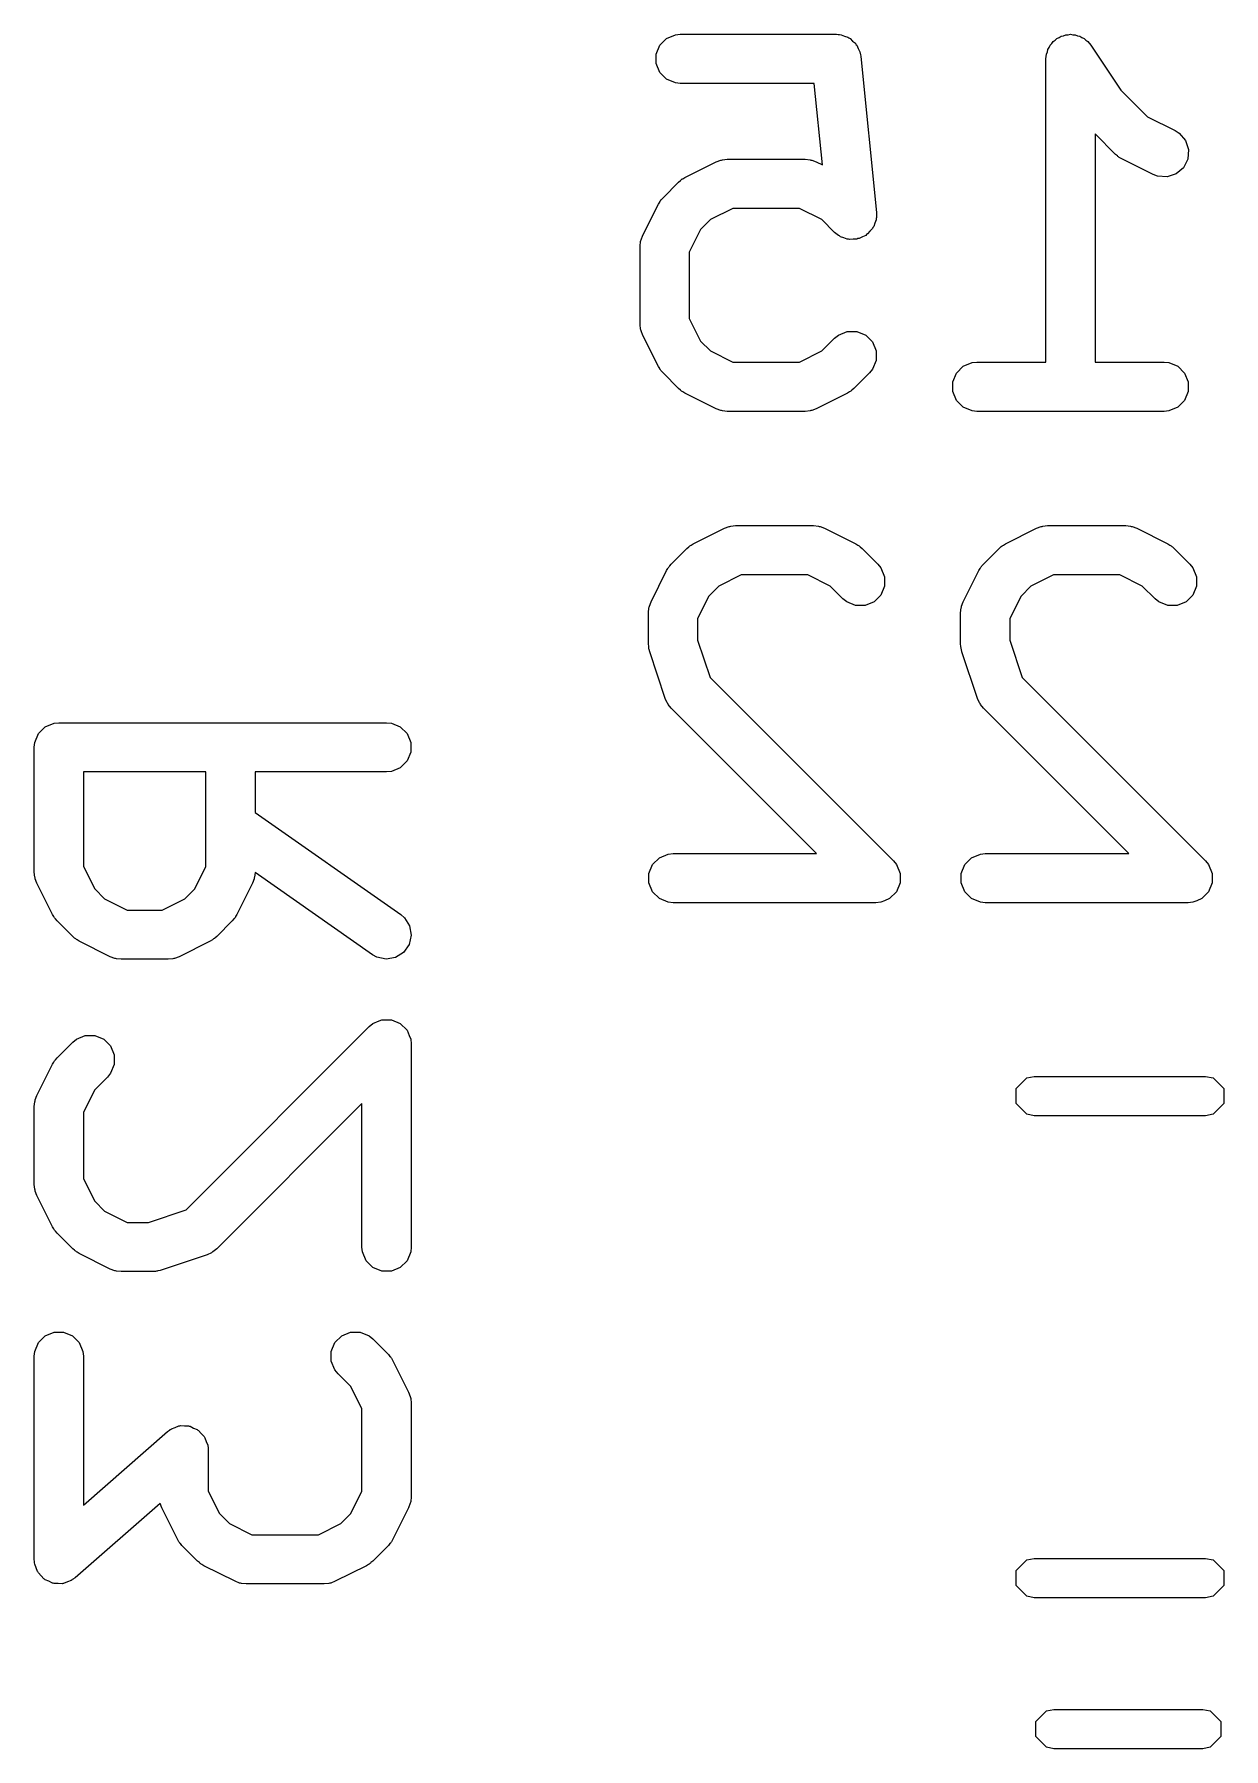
# Model space of a CAD drawing. Extents: x 0.28 to 2.83, y 0.23 to 2.12.
# Drawn here: x 2.4766 to 2.6195, y 1.4496 to 1.6554 of the extents above; entities that cross this region are included whole.
import ezdxf

# ---------------------------------------------------------------- set-up
doc = ezdxf.new("R2010")
doc.units = 0
doc.header["$MEASUREMENT"] = 0
doc.layers.add('BLACK', color=7, linetype='CONTINUOUS')

msp = doc.modelspace()

# ---------------------------------------------------------------- linework, layer by layer
at = {"layer": 'BLACK', "linetype": 'CONTINUOUS'}
for p, q in [((2.55255, 1.65492), (2.55362, 1.65536)), ((2.55362, 1.65536), (2.55419, 1.65542)), ((2.55419, 1.65542), (2.57294, 1.65542)), ((2.57294, 1.65542), (2.57315, 1.6554)), ((2.57315, 1.6554), (2.57323, 1.6554)), ((2.57323, 1.6554), (2.5733, 1.65538)), ((2.5733, 1.65538), (2.57352, 1.65536)), ((2.57352, 1.65536), (2.57392, 1.65519)), ((2.57392, 1.65519), (2.57433, 1.65507)), ((2.57433, 1.65507), (2.57444, 1.65498)), ((2.57444, 1.65498), (2.57458, 1.65492)), ((2.59942, 1.65492), (2.59969, 1.65503)), ((2.59969, 1.65503), (2.59994, 1.65519)), ((2.59994, 1.65519), (2.60022, 1.65525)), ((2.60022, 1.65525), (2.60049, 1.65536)), ((2.60049, 1.65536), (2.60078, 1.65536)), ((2.60078, 1.65536), (2.60107, 1.65542)), ((2.60107, 1.65542), (2.60135, 1.65536)), ((2.60135, 1.65536), (2.60164, 1.65536)), ((2.60164, 1.65536), (2.60191, 1.65525)), ((2.60191, 1.65525), (2.6022, 1.65519)), ((2.6022, 1.65519), (2.60244, 1.65503)), ((2.60244, 1.65503), (2.6027, 1.65492)), ((2.5513, 1.65304), (2.55174, 1.6541)), ((2.5513, 1.65189), (2.5513, 1.65304)), ((2.55174, 1.6541), (2.55255, 1.65492)), ((2.57458, 1.65492), (2.57489, 1.65461)), ((2.57489, 1.65461), (2.57522, 1.65434)), ((2.57522, 1.65434), (2.57529, 1.65421)), ((2.57529, 1.65421), (2.5754, 1.6541)), ((2.5754, 1.6541), (2.57556, 1.65371)), ((2.57556, 1.65371), (2.57577, 1.65333)), ((2.57577, 1.65333), (2.57581, 1.65311)), ((2.57581, 1.65311), (2.57584, 1.65304)), ((2.57584, 1.65304), (2.57584, 1.65297)), ((2.57584, 1.65297), (2.57588, 1.65276)), ((2.59811, 1.65247), (2.59817, 1.65304)), ((2.59817, 1.65304), (2.59828, 1.65331)), ((2.59828, 1.65331), (2.59834, 1.6536)), ((2.59834, 1.6536), (2.5985, 1.65384)), ((2.5985, 1.65384), (2.59861, 1.6541)), ((2.59861, 1.6541), (2.59881, 1.65431)), ((2.59881, 1.65431), (2.59898, 1.65455)), ((2.59898, 1.65455), (2.59922, 1.65471)), ((2.59922, 1.65471), (2.59942, 1.65492)), ((2.6027, 1.65492), (2.60291, 1.65471)), ((2.60291, 1.65471), (2.60315, 1.65455)), ((2.60315, 1.65455), (2.60352, 1.65411)), ((2.60352, 1.65411), (2.60352, 1.6541)), ((2.60352, 1.6541), (2.60352, 1.6541)), ((2.60352, 1.6541), (2.60352, 1.6541)), ((2.60352, 1.6541), (2.60711, 1.64872)), ((2.55174, 1.65082), (2.5513, 1.65189)), ((2.57588, 1.65276), (2.57775, 1.63401)), ((2.59811, 1.65246), (2.59811, 1.65247)), ((2.59811, 1.65247), (2.59811, 1.65247)), ((2.59811, 1.65247), (2.59811, 1.65247)), ((2.59811, 1.61605), (2.59811, 1.65246)), ((2.55255, 1.65001), (2.55174, 1.65082)), ((2.55362, 1.64957), (2.55255, 1.65001)), ((2.55419, 1.64951), (2.55362, 1.64957)), ((2.57027, 1.64951), (2.55419, 1.64951)), ((2.57125, 1.63974), (2.57027, 1.64951)), ((2.60711, 1.64872), (2.61031, 1.64552)), ((2.61031, 1.64552), (2.61363, 1.64386)), ((2.60647, 1.641), (2.60402, 1.64346)), ((2.60402, 1.64346), (2.60402, 1.61605)), ((2.61363, 1.64386), (2.61412, 1.64355)), ((2.61412, 1.64355), (2.61488, 1.64268)), ((2.61488, 1.64268), (2.61524, 1.64158)), ((2.6067, 1.64082), (2.60647, 1.641)), ((2.60675, 1.64076), (2.6067, 1.64082)), ((2.60684, 1.6407), (2.60675, 1.64076)), ((2.60692, 1.64063), (2.60684, 1.6407)), ((2.60699, 1.6406), (2.60692, 1.64063)), ((2.60724, 1.64045), (2.60699, 1.6406)), ((2.61524, 1.64158), (2.61516, 1.64044)), ((2.55475, 1.63823), (2.5585, 1.64011)), ((2.5585, 1.64011), (2.55904, 1.64031)), ((2.55904, 1.64031), (2.55914, 1.64032)), ((2.55914, 1.64032), (2.55924, 1.64036)), ((2.55924, 1.64036), (2.55982, 1.64042)), ((2.55982, 1.64042), (2.56919, 1.64042)), ((2.56919, 1.64042), (2.56977, 1.64036)), ((2.56977, 1.64036), (2.56987, 1.64032)), ((2.56987, 1.64032), (2.56997, 1.64031)), ((2.56997, 1.64031), (2.57051, 1.64011)), ((2.57051, 1.64011), (2.57125, 1.63974)), ((2.61099, 1.63857), (2.60724, 1.64045)), ((2.61153, 1.63837), (2.61099, 1.63857)), ((2.61377, 1.63865), (2.61268, 1.63829)), ((2.61464, 1.6394), (2.61377, 1.63865)), ((2.61516, 1.64044), (2.61464, 1.6394)), ((2.55211, 1.6358), (2.55398, 1.63768)), ((2.55398, 1.63768), (2.55421, 1.63786)), ((2.55421, 1.63786), (2.55426, 1.63792)), ((2.55426, 1.63792), (2.55435, 1.63798)), ((2.55435, 1.63798), (2.55443, 1.63805)), ((2.55443, 1.63805), (2.5545, 1.63808)), ((2.5545, 1.63808), (2.55475, 1.63823)), ((2.61268, 1.63829), (2.61153, 1.63837)), ((2.54968, 1.63129), (2.55155, 1.63504)), ((2.55155, 1.63504), (2.55171, 1.63528)), ((2.55171, 1.63528), (2.55174, 1.63536)), ((2.55174, 1.63536), (2.5518, 1.63544)), ((2.5518, 1.63544), (2.55186, 1.63553)), ((2.55186, 1.63553), (2.55192, 1.63558)), ((2.55192, 1.63558), (2.55211, 1.6358)), ((2.56051, 1.63451), (2.55782, 1.63316)), ((2.56849, 1.63451), (2.56051, 1.63451)), ((2.57119, 1.63316), (2.56849, 1.63451)), ((2.55782, 1.63316), (2.55662, 1.63197)), ((2.57273, 1.63163), (2.57119, 1.63316)), ((2.57742, 1.63233), (2.57733, 1.63221)), ((2.57755, 1.63274), (2.57742, 1.63233)), ((2.57771, 1.63314), (2.57755, 1.63274)), ((2.57775, 1.63343), (2.57771, 1.63329)), ((2.57771, 1.63329), (2.57771, 1.63314)), ((2.57775, 1.63401), (2.57775, 1.63343)), ((2.54937, 1.62997), (2.54942, 1.63054)), ((2.54942, 1.63054), (2.54946, 1.63064)), ((2.54946, 1.63064), (2.54947, 1.63075)), ((2.54947, 1.63075), (2.54968, 1.63129)), ((2.55662, 1.63197), (2.55527, 1.62927)), ((2.57318, 1.63126), (2.57273, 1.63163)), ((2.57331, 1.6312), (2.57318, 1.63126)), ((2.57343, 1.63111), (2.57331, 1.6312)), ((2.57384, 1.63099), (2.57343, 1.63111)), ((2.57424, 1.63082), (2.57384, 1.63099)), ((2.57439, 1.63082), (2.57424, 1.63082)), ((2.57453, 1.63078), (2.57439, 1.63082)), ((2.57496, 1.63082), (2.57453, 1.63078)), ((2.57539, 1.63082), (2.57496, 1.63082)), ((2.57553, 1.63088), (2.57539, 1.63082)), ((2.57568, 1.63089), (2.57553, 1.63088)), ((2.57606, 1.6311), (2.57568, 1.63089)), ((2.57646, 1.63126), (2.57606, 1.6311)), ((2.57656, 1.63137), (2.57646, 1.63126)), ((2.57669, 1.63144), (2.57656, 1.63137)), ((2.57697, 1.63177), (2.57669, 1.63144)), ((2.57727, 1.63208), (2.57697, 1.63177)), ((2.57733, 1.63221), (2.57727, 1.63208)), ((2.54937, 1.62059), (2.54937, 1.62997)), ((2.55527, 1.62927), (2.55527, 1.62129)), ((2.54942, 1.62002), (2.54937, 1.62059)), ((2.54946, 1.61992), (2.54942, 1.62002)), ((2.55527, 1.62129), (2.55662, 1.61859)), ((2.54947, 1.61981), (2.54946, 1.61992)), ((2.54968, 1.61927), (2.54947, 1.61981)), ((2.55155, 1.61552), (2.54968, 1.61927)), ((2.55662, 1.61859), (2.55782, 1.6174)), ((2.57119, 1.6174), (2.57273, 1.61893)), ((2.57273, 1.61893), (2.57318, 1.6193)), ((2.57318, 1.6193), (2.57424, 1.61974)), ((2.57424, 1.61974), (2.57539, 1.61974)), ((2.57539, 1.61974), (2.57646, 1.6193)), ((2.57646, 1.6193), (2.57727, 1.61848)), ((2.57727, 1.61848), (2.57771, 1.61742)), ((2.55782, 1.6174), (2.56051, 1.61605)), ((2.56051, 1.61605), (2.56849, 1.61605)), ((2.56849, 1.61605), (2.57119, 1.6174)), ((2.57771, 1.61627), (2.57727, 1.6152)), ((2.57771, 1.61742), (2.57771, 1.61627)), ((2.58817, 1.61555), (2.58924, 1.61599)), ((2.58924, 1.61599), (2.58981, 1.61605)), ((2.58981, 1.61605), (2.59811, 1.61605)), ((2.60402, 1.61605), (2.61231, 1.61605)), ((2.61231, 1.61605), (2.61289, 1.61599)), ((2.61289, 1.61599), (2.61395, 1.61555)), ((2.55171, 1.61527), (2.55155, 1.61552)), ((2.55174, 1.6152), (2.55171, 1.61527)), ((2.5518, 1.61512), (2.55174, 1.6152)), ((2.55186, 1.61503), (2.5518, 1.61512)), ((2.55192, 1.61498), (2.55186, 1.61503)), ((2.55211, 1.61476), (2.55192, 1.61498)), ((2.55398, 1.61288), (2.55211, 1.61476)), ((2.5769, 1.61476), (2.57503, 1.61288)), ((2.57727, 1.6152), (2.5769, 1.61476)), ((2.58692, 1.61367), (2.58736, 1.61473)), ((2.58736, 1.61473), (2.58817, 1.61555)), ((2.61395, 1.61555), (2.61477, 1.61473)), ((2.61477, 1.61473), (2.61521, 1.61367)), ((2.55421, 1.61269), (2.55398, 1.61288)), ((2.55426, 1.61264), (2.55421, 1.61269)), ((2.55435, 1.61258), (2.55426, 1.61264)), ((2.55443, 1.61251), (2.55435, 1.61258)), ((2.5545, 1.61248), (2.55443, 1.61251)), ((2.55475, 1.61233), (2.5545, 1.61248)), ((2.5585, 1.61045), (2.55475, 1.61233)), ((2.57426, 1.61233), (2.57051, 1.61045)), ((2.57451, 1.61248), (2.57426, 1.61233)), ((2.57458, 1.61251), (2.57451, 1.61248)), ((2.57466, 1.61258), (2.57458, 1.61251)), ((2.57475, 1.61264), (2.57466, 1.61258)), ((2.5748, 1.61269), (2.57475, 1.61264)), ((2.57503, 1.61288), (2.5748, 1.61269)), ((2.58692, 1.61252), (2.58692, 1.61367)), ((2.58736, 1.61145), (2.58692, 1.61252)), ((2.61521, 1.61252), (2.61477, 1.61145)), ((2.61521, 1.61367), (2.61521, 1.61252)), ((2.55904, 1.61025), (2.5585, 1.61045)), ((2.55914, 1.61024), (2.55904, 1.61025)), ((2.55924, 1.6102), (2.55914, 1.61024)), ((2.55982, 1.61014), (2.55924, 1.6102)), ((2.56919, 1.61014), (2.55982, 1.61014)), ((2.56977, 1.6102), (2.56919, 1.61014)), ((2.56987, 1.61024), (2.56977, 1.6102)), ((2.56997, 1.61025), (2.56987, 1.61024)), ((2.57051, 1.61045), (2.56997, 1.61025)), ((2.58817, 1.61064), (2.58736, 1.61145)), ((2.58924, 1.6102), (2.58817, 1.61064)), ((2.58981, 1.61014), (2.58924, 1.6102)), ((2.61231, 1.61014), (2.58981, 1.61014)), ((2.61289, 1.6102), (2.61231, 1.61014)), ((2.61395, 1.61064), (2.61289, 1.6102)), ((2.61477, 1.61145), (2.61395, 1.61064)), ((2.55575, 1.59423), (2.5595, 1.5961)), ((2.5595, 1.5961), (2.56004, 1.59631)), ((2.56004, 1.59631), (2.56014, 1.59632)), ((2.56014, 1.59632), (2.56024, 1.59636)), ((2.56024, 1.59636), (2.56082, 1.59642)), ((2.56082, 1.59642), (2.57019, 1.59642)), ((2.57019, 1.59642), (2.57077, 1.59636)), ((2.57077, 1.59636), (2.57087, 1.59632)), ((2.57087, 1.59632), (2.57097, 1.59631)), ((2.57097, 1.59631), (2.57151, 1.5961)), ((2.57151, 1.5961), (2.57526, 1.59423)), ((2.59324, 1.59423), (2.59699, 1.5961)), ((2.59699, 1.5961), (2.59753, 1.59631)), ((2.59753, 1.59631), (2.59764, 1.59632)), ((2.59764, 1.59632), (2.59774, 1.59636)), ((2.59774, 1.59636), (2.59831, 1.59642)), ((2.59831, 1.59642), (2.60769, 1.59642)), ((2.60769, 1.59642), (2.60826, 1.59636)), ((2.60826, 1.59636), (2.60836, 1.59632)), ((2.60836, 1.59632), (2.60847, 1.59631)), ((2.60847, 1.59631), (2.60901, 1.5961)), ((2.60901, 1.5961), (2.61276, 1.59423)), ((2.55311, 1.5918), (2.55498, 1.59368)), ((2.55498, 1.59368), (2.55521, 1.59386)), ((2.55521, 1.59386), (2.55526, 1.59392)), ((2.55526, 1.59392), (2.55535, 1.59398)), ((2.55535, 1.59398), (2.55543, 1.59404)), ((2.55543, 1.59404), (2.5555, 1.59407)), ((2.5555, 1.59407), (2.55575, 1.59423)), ((2.57526, 1.59423), (2.57551, 1.59407)), ((2.57551, 1.59407), (2.57558, 1.59404)), ((2.57558, 1.59404), (2.57566, 1.59398)), ((2.57566, 1.59398), (2.57575, 1.59392)), ((2.57575, 1.59392), (2.5758, 1.59386)), ((2.5758, 1.59386), (2.57603, 1.59368)), ((2.57603, 1.59368), (2.5779, 1.5918)), ((2.5906, 1.5918), (2.59248, 1.59368)), ((2.59248, 1.59368), (2.5927, 1.59386)), ((2.5927, 1.59386), (2.59275, 1.59392)), ((2.59275, 1.59392), (2.59284, 1.59398)), ((2.59284, 1.59398), (2.59292, 1.59404)), ((2.59292, 1.59404), (2.593, 1.59407)), ((2.593, 1.59407), (2.59324, 1.59423)), ((2.61276, 1.59423), (2.613, 1.59407)), ((2.613, 1.59407), (2.61308, 1.59404)), ((2.61308, 1.59404), (2.61316, 1.59398)), ((2.61316, 1.59398), (2.61325, 1.59392)), ((2.61325, 1.59392), (2.6133, 1.59386)), ((2.6133, 1.59386), (2.61352, 1.59368)), ((2.61352, 1.59368), (2.6154, 1.5918)), ((2.55255, 1.59103), (2.55271, 1.59128)), ((2.55271, 1.59128), (2.55274, 1.59135)), ((2.55274, 1.59135), (2.5528, 1.59144)), ((2.5528, 1.59144), (2.55286, 1.59152)), ((2.55286, 1.59152), (2.55292, 1.59158)), ((2.55292, 1.59158), (2.55311, 1.5918)), ((2.5779, 1.5918), (2.57827, 1.59135)), ((2.57827, 1.59135), (2.57871, 1.59029)), ((2.59005, 1.59103), (2.5902, 1.59128)), ((2.5902, 1.59128), (2.59023, 1.59135)), ((2.59023, 1.59135), (2.5903, 1.59144)), ((2.5903, 1.59144), (2.59036, 1.59152)), ((2.59036, 1.59152), (2.59042, 1.59158)), ((2.59042, 1.59158), (2.5906, 1.5918)), ((2.6154, 1.5918), (2.61577, 1.59135)), ((2.61577, 1.59135), (2.61621, 1.59029)), ((2.55068, 1.58729), (2.55255, 1.59103)), ((2.55882, 1.58916), (2.55762, 1.58797)), ((2.56151, 1.59051), (2.55882, 1.58916)), ((2.56949, 1.59051), (2.56151, 1.59051)), ((2.57219, 1.58916), (2.56949, 1.59051)), ((2.57373, 1.58763), (2.57219, 1.58916)), ((2.57871, 1.58914), (2.57827, 1.58807)), ((2.57871, 1.59029), (2.57871, 1.58914)), ((2.58817, 1.58729), (2.59005, 1.59103)), ((2.59631, 1.58916), (2.59512, 1.58797)), ((2.59901, 1.59051), (2.59631, 1.58916)), ((2.60699, 1.59051), (2.59901, 1.59051)), ((2.60969, 1.58916), (2.60699, 1.59051)), ((2.61122, 1.58763), (2.60969, 1.58916)), ((2.61621, 1.58914), (2.61577, 1.58807)), ((2.61621, 1.59029), (2.61621, 1.58914)), ((2.55047, 1.58674), (2.55068, 1.58729)), ((2.55762, 1.58797), (2.55627, 1.58527)), ((2.57418, 1.58726), (2.57373, 1.58763)), ((2.57524, 1.58682), (2.57418, 1.58726)), ((2.57746, 1.58726), (2.57639, 1.58682)), ((2.57827, 1.58807), (2.57746, 1.58726)), ((2.58797, 1.58674), (2.58817, 1.58729)), ((2.59512, 1.58797), (2.59377, 1.58527)), ((2.61167, 1.58726), (2.61122, 1.58763)), ((2.61274, 1.58682), (2.61167, 1.58726)), ((2.61495, 1.58726), (2.61389, 1.58682)), ((2.61577, 1.58807), (2.61495, 1.58726)), ((2.55037, 1.58596), (2.55042, 1.58654)), ((2.55037, 1.58222), (2.55037, 1.58596)), ((2.55042, 1.58654), (2.55046, 1.58664)), ((2.55046, 1.58664), (2.55047, 1.58674)), ((2.55627, 1.58527), (2.55627, 1.58269)), ((2.57639, 1.58682), (2.57524, 1.58682)), ((2.58786, 1.58596), (2.58792, 1.58654)), ((2.58786, 1.58222), (2.58786, 1.58596)), ((2.58792, 1.58654), (2.58796, 1.58664)), ((2.58796, 1.58664), (2.58797, 1.58674)), ((2.59377, 1.58527), (2.59377, 1.58269)), ((2.61389, 1.58682), (2.61274, 1.58682)), ((2.55039, 1.58192), (2.55037, 1.58222)), ((2.55039, 1.58185), (2.55039, 1.58192)), ((2.55041, 1.58174), (2.55039, 1.58185)), ((2.55042, 1.58164), (2.55041, 1.58174)), ((2.55045, 1.58157), (2.55042, 1.58164)), ((2.55052, 1.58128), (2.55045, 1.58157)), ((2.55239, 1.57566), (2.55052, 1.58128)), ((2.55627, 1.58269), (2.55777, 1.57819)), ((2.58789, 1.58192), (2.58786, 1.58222)), ((2.58788, 1.58185), (2.58789, 1.58192)), ((2.58791, 1.58174), (2.58788, 1.58185)), ((2.58792, 1.58164), (2.58791, 1.58174)), ((2.58795, 1.58157), (2.58792, 1.58164)), ((2.58801, 1.58128), (2.58795, 1.58157)), ((2.58989, 1.57566), (2.58801, 1.58128)), ((2.59377, 1.58269), (2.59527, 1.57819)), ((2.55777, 1.57819), (2.57978, 1.55618)), ((2.59527, 1.57819), (2.61727, 1.55618)), ((2.55263, 1.57513), (2.55239, 1.57566)), ((2.5527, 1.57505), (2.55263, 1.57513)), ((2.55274, 1.57495), (2.5527, 1.57505)), ((2.55311, 1.5745), (2.55274, 1.57495)), ((2.59012, 1.57513), (2.58989, 1.57566)), ((2.59019, 1.57505), (2.59012, 1.57513)), ((2.59023, 1.57495), (2.59019, 1.57505)), ((2.5906, 1.5745), (2.59023, 1.57495)), ((2.4779, 1.57226), (2.47896, 1.5727)), ((2.47896, 1.5727), (2.47954, 1.57276)), ((2.47954, 1.57276), (2.51891, 1.57276)), ((2.51891, 1.57276), (2.51948, 1.5727)), ((2.51948, 1.5727), (2.52055, 1.57226)), ((2.57056, 1.55705), (2.55311, 1.5745)), ((2.60806, 1.55705), (2.5906, 1.5745)), ((2.47664, 1.57038), (2.47708, 1.57145)), ((2.47708, 1.57145), (2.4779, 1.57226)), ((2.52055, 1.57226), (2.52136, 1.57145)), ((2.52136, 1.57145), (2.5218, 1.57038)), ((2.47658, 1.56981), (2.47664, 1.57038)), ((2.47658, 1.55481), (2.47658, 1.56981)), ((2.5218, 1.56923), (2.52136, 1.56817)), ((2.5218, 1.57038), (2.5218, 1.56923)), ((2.49721, 1.56685), (2.48249, 1.56685)), ((2.48249, 1.56685), (2.48249, 1.55551)), ((2.49721, 1.55551), (2.49721, 1.56685)), ((2.51891, 1.56685), (2.50311, 1.56685)), ((2.50311, 1.56685), (2.50311, 1.56197)), ((2.51948, 1.56691), (2.51891, 1.56685)), ((2.52055, 1.56735), (2.51948, 1.56691)), ((2.52136, 1.56817), (2.52055, 1.56735)), ((2.50311, 1.56197), (2.5206, 1.54973)), ((2.55086, 1.55573), (2.55168, 1.55655)), ((2.55168, 1.55655), (2.55274, 1.55699)), ((2.55274, 1.55699), (2.55332, 1.55705)), ((2.55332, 1.55705), (2.57056, 1.55705)), ((2.57978, 1.55618), (2.58015, 1.55573)), ((2.58836, 1.55573), (2.58917, 1.55655)), ((2.58917, 1.55655), (2.59024, 1.55699)), ((2.59024, 1.55699), (2.59081, 1.55705)), ((2.59081, 1.55705), (2.60806, 1.55705)), ((2.61727, 1.55618), (2.61764, 1.55573)), ((2.47664, 1.55423), (2.47658, 1.55481)), ((2.47668, 1.55413), (2.47664, 1.55423)), ((2.47669, 1.55403), (2.47668, 1.55413)), ((2.48249, 1.55551), (2.48384, 1.55281)), ((2.49586, 1.55281), (2.49721, 1.55551)), ((2.50305, 1.55423), (2.50301, 1.55413)), ((2.50301, 1.55413), (2.50301, 1.55403)), ((2.50311, 1.55476), (2.50305, 1.55423)), ((2.51721, 1.54489), (2.50311, 1.55476)), ((2.55042, 1.55467), (2.55086, 1.55573)), ((2.55042, 1.55352), (2.55042, 1.55467)), ((2.58015, 1.55573), (2.58059, 1.55467)), ((2.58059, 1.55467), (2.58059, 1.55352)), ((2.58792, 1.55467), (2.58836, 1.55573)), ((2.58792, 1.55352), (2.58792, 1.55467)), ((2.61764, 1.55573), (2.61808, 1.55467)), ((2.61808, 1.55467), (2.61808, 1.55352)), ((2.4769, 1.55349), (2.47669, 1.55403)), ((2.47877, 1.54974), (2.4769, 1.55349)), ((2.48384, 1.55281), (2.48503, 1.55161)), ((2.49466, 1.55161), (2.49586, 1.55281)), ((2.5028, 1.55349), (2.50092, 1.54974)), ((2.50301, 1.55403), (2.5028, 1.55349)), ((2.55086, 1.55245), (2.55042, 1.55352)), ((2.55168, 1.55164), (2.55086, 1.55245)), ((2.58015, 1.55245), (2.57933, 1.55164)), ((2.58059, 1.55352), (2.58015, 1.55245)), ((2.58836, 1.55245), (2.58792, 1.55352)), ((2.58917, 1.55164), (2.58836, 1.55245)), ((2.61764, 1.55245), (2.61683, 1.55164)), ((2.61808, 1.55352), (2.61764, 1.55245)), ((2.48503, 1.55161), (2.48773, 1.55026)), ((2.48773, 1.55026), (2.49196, 1.55026)), ((2.49196, 1.55026), (2.49466, 1.55161)), ((2.55274, 1.5512), (2.55168, 1.55164)), ((2.55332, 1.55114), (2.55274, 1.5512)), ((2.57769, 1.55114), (2.55332, 1.55114)), ((2.57827, 1.5512), (2.57769, 1.55114)), ((2.57873, 1.55139), (2.57827, 1.5512)), ((2.57933, 1.55164), (2.57873, 1.55139)), ((2.59024, 1.5512), (2.58917, 1.55164)), ((2.59081, 1.55114), (2.59024, 1.5512)), ((2.61519, 1.55114), (2.59081, 1.55114)), ((2.61576, 1.5512), (2.61519, 1.55114)), ((2.61623, 1.55139), (2.61576, 1.5512)), ((2.61683, 1.55164), (2.61623, 1.55139)), ((2.47893, 1.54949), (2.47877, 1.54974)), ((2.47896, 1.54942), (2.47893, 1.54949)), ((2.47902, 1.54934), (2.47896, 1.54942)), ((2.47908, 1.54925), (2.47902, 1.54934)), ((2.47914, 1.5492), (2.47908, 1.54925)), ((2.47932, 1.54897), (2.47914, 1.5492)), ((2.4812, 1.5471), (2.47932, 1.54897)), ((2.50037, 1.54897), (2.4985, 1.5471)), ((2.50056, 1.5492), (2.50037, 1.54897)), ((2.50062, 1.54925), (2.50056, 1.5492)), ((2.50067, 1.54934), (2.50062, 1.54925)), ((2.50074, 1.54942), (2.50067, 1.54934)), ((2.50077, 1.54949), (2.50074, 1.54942)), ((2.50092, 1.54974), (2.50077, 1.54949)), ((2.5206, 1.54973), (2.52104, 1.54935)), ((2.52104, 1.54935), (2.52166, 1.54838)), ((2.52166, 1.54838), (2.52186, 1.54725)), ((2.48142, 1.54691), (2.4812, 1.5471)), ((2.48148, 1.54685), (2.48142, 1.54691)), ((2.48156, 1.5468), (2.48148, 1.54685)), ((2.48165, 1.54673), (2.48156, 1.5468)), ((2.48172, 1.5467), (2.48165, 1.54673)), ((2.48197, 1.54654), (2.48172, 1.5467)), ((2.48571, 1.54467), (2.48197, 1.54654)), ((2.49773, 1.54654), (2.49398, 1.54467)), ((2.49798, 1.5467), (2.49773, 1.54654)), ((2.49805, 1.54673), (2.49798, 1.5467)), ((2.49813, 1.5468), (2.49805, 1.54673)), ((2.49822, 1.54685), (2.49813, 1.5468)), ((2.49827, 1.54691), (2.49822, 1.54685)), ((2.4985, 1.5471), (2.49827, 1.54691)), ((2.52161, 1.54612), (2.52095, 1.54518)), ((2.52186, 1.54725), (2.52161, 1.54612)), ((2.48626, 1.54446), (2.48571, 1.54467)), ((2.48636, 1.54445), (2.48626, 1.54446)), ((2.48646, 1.54441), (2.48636, 1.54445)), ((2.48704, 1.54436), (2.48646, 1.54441)), ((2.49266, 1.54436), (2.48704, 1.54436)), ((2.49324, 1.54441), (2.49266, 1.54436)), ((2.49333, 1.54445), (2.49324, 1.54441)), ((2.49344, 1.54446), (2.49333, 1.54445)), ((2.49398, 1.54467), (2.49344, 1.54446)), ((2.51772, 1.54461), (2.51721, 1.54489)), ((2.51884, 1.54436), (2.51772, 1.54461)), ((2.51998, 1.54456), (2.51884, 1.54436)), ((2.52095, 1.54518), (2.51998, 1.54456)), ((2.49481, 1.51427), (2.51682, 1.53627)), ((2.51682, 1.53627), (2.51727, 1.53664)), ((2.51727, 1.53664), (2.51802, 1.53695)), ((2.51802, 1.53695), (2.51833, 1.53708)), ((2.51833, 1.53708), (2.51948, 1.53708)), ((2.51948, 1.53708), (2.52055, 1.53664)), ((2.52055, 1.53664), (2.52136, 1.53583)), ((2.52136, 1.53583), (2.52162, 1.53521)), ((2.47932, 1.53252), (2.4812, 1.5344)), ((2.4812, 1.5344), (2.48165, 1.53477)), ((2.48165, 1.53477), (2.48271, 1.53521)), ((2.48271, 1.53521), (2.48386, 1.53521)), ((2.48386, 1.53521), (2.48493, 1.53477)), ((2.48493, 1.53477), (2.48574, 1.53395)), ((2.48574, 1.53395), (2.48618, 1.53289)), ((2.52162, 1.53521), (2.5218, 1.53476)), ((2.5218, 1.53476), (2.52186, 1.53419)), ((2.52186, 1.53419), (2.52186, 1.50981)), ((2.4769, 1.52801), (2.47877, 1.53176)), ((2.47877, 1.53176), (2.47893, 1.53201)), ((2.47893, 1.53201), (2.47896, 1.53208)), ((2.47896, 1.53208), (2.47902, 1.53216)), ((2.47902, 1.53216), (2.47908, 1.53225)), ((2.47908, 1.53225), (2.47914, 1.5323)), ((2.47914, 1.5323), (2.47932, 1.53252)), ((2.48618, 1.53174), (2.48574, 1.53067)), ((2.48618, 1.53289), (2.48618, 1.53174)), ((2.48537, 1.53022), (2.48384, 1.52869)), ((2.48574, 1.53067), (2.48537, 1.53022)), ((2.59453, 1.52884), (2.59581, 1.53012)), ((2.59581, 1.53012), (2.59671, 1.5303)), ((2.59671, 1.5303), (2.61729, 1.5303)), ((2.61729, 1.5303), (2.61819, 1.53012)), ((2.61819, 1.53012), (2.61947, 1.52884)), ((2.47664, 1.52726), (2.47668, 1.52736)), ((2.47668, 1.52736), (2.47669, 1.52747)), ((2.47669, 1.52747), (2.4769, 1.52801)), ((2.48384, 1.52869), (2.48249, 1.52599)), ((2.59453, 1.52703), (2.59453, 1.52884)), ((2.61947, 1.52884), (2.61947, 1.52703)), ((2.47658, 1.52669), (2.47664, 1.52726)), ((2.47658, 1.51731), (2.47658, 1.52669)), ((2.48249, 1.52599), (2.48249, 1.51801)), ((2.51595, 1.52706), (2.4985, 1.5096)), ((2.51595, 1.50981), (2.51595, 1.52706)), ((2.59581, 1.52575), (2.59453, 1.52703)), ((2.59671, 1.52557), (2.59581, 1.52575)), ((2.61729, 1.52557), (2.59671, 1.52557)), ((2.61819, 1.52575), (2.61729, 1.52557)), ((2.61947, 1.52703), (2.61819, 1.52575)), ((2.47664, 1.51674), (2.47658, 1.51731)), ((2.48249, 1.51801), (2.48384, 1.51531)), ((2.47668, 1.51664), (2.47664, 1.51674)), ((2.47669, 1.51653), (2.47668, 1.51664)), ((2.4769, 1.51599), (2.47669, 1.51653)), ((2.47877, 1.51224), (2.4769, 1.51599)), ((2.48384, 1.51531), (2.48503, 1.51412)), ((2.48503, 1.51412), (2.48773, 1.51277)), ((2.49031, 1.51277), (2.49481, 1.51427)), ((2.47893, 1.512), (2.47877, 1.51224)), ((2.47896, 1.51192), (2.47893, 1.512)), ((2.47902, 1.51184), (2.47896, 1.51192)), ((2.47908, 1.51175), (2.47902, 1.51184)), ((2.47914, 1.5117), (2.47908, 1.51175)), ((2.47932, 1.51148), (2.47914, 1.5117)), ((2.4812, 1.5096), (2.47932, 1.51148)), ((2.48773, 1.51277), (2.49031, 1.51277)), ((2.48142, 1.50942), (2.4812, 1.5096)), ((2.48148, 1.50936), (2.48142, 1.50942)), ((2.48156, 1.5093), (2.48148, 1.50936)), ((2.48165, 1.50923), (2.48156, 1.5093)), ((2.48172, 1.5092), (2.48165, 1.50923)), ((2.48197, 1.50905), (2.48172, 1.5092)), ((2.48571, 1.50717), (2.48197, 1.50905)), ((2.49734, 1.50889), (2.49172, 1.50701)), ((2.49787, 1.50912), (2.49734, 1.50889)), ((2.49795, 1.50919), (2.49787, 1.50912)), ((2.49805, 1.50923), (2.49795, 1.50919)), ((2.4985, 1.5096), (2.49805, 1.50923)), ((2.51601, 1.50924), (2.51595, 1.50981)), ((2.51645, 1.50817), (2.51601, 1.50924)), ((2.5218, 1.50924), (2.52136, 1.50817)), ((2.52186, 1.50981), (2.5218, 1.50924)), ((2.48626, 1.50697), (2.48571, 1.50717)), ((2.48636, 1.50696), (2.48626, 1.50697)), ((2.48646, 1.50692), (2.48636, 1.50696)), ((2.48704, 1.50686), (2.48646, 1.50692)), ((2.49078, 1.50686), (2.48704, 1.50686)), ((2.49108, 1.50689), (2.49078, 1.50686)), ((2.49115, 1.50688), (2.49108, 1.50689)), ((2.49126, 1.50691), (2.49115, 1.50688)), ((2.49136, 1.50692), (2.49126, 1.50691)), ((2.49143, 1.50695), (2.49136, 1.50692)), ((2.49172, 1.50701), (2.49143, 1.50695)), ((2.51727, 1.50736), (2.51645, 1.50817)), ((2.51833, 1.50692), (2.51727, 1.50736)), ((2.51948, 1.50692), (2.51833, 1.50692)), ((2.52055, 1.50736), (2.51948, 1.50692)), ((2.52136, 1.50817), (2.52055, 1.50736)), ((2.47708, 1.49833), (2.4779, 1.49915)), ((2.4779, 1.49915), (2.47896, 1.49959)), ((2.47896, 1.49959), (2.48011, 1.49959)), ((2.48011, 1.49959), (2.48118, 1.49915)), ((2.48118, 1.49915), (2.48199, 1.49833)), ((2.5127, 1.49833), (2.51352, 1.49915)), ((2.51352, 1.49915), (2.51458, 1.49959)), ((2.51458, 1.49959), (2.51573, 1.49959)), ((2.51573, 1.49959), (2.5168, 1.49915)), ((2.5168, 1.49915), (2.51724, 1.49878)), ((2.51724, 1.49878), (2.51912, 1.4969)), ((2.47658, 1.49669), (2.47664, 1.49727)), ((2.47658, 1.47232), (2.47658, 1.49669)), ((2.47664, 1.49727), (2.47708, 1.49833)), ((2.48199, 1.49833), (2.48243, 1.49727)), ((2.48243, 1.49727), (2.48249, 1.49669)), ((2.48249, 1.49669), (2.48249, 1.47883)), ((2.51226, 1.49727), (2.5127, 1.49833)), ((2.51226, 1.49611), (2.51226, 1.49727)), ((2.51912, 1.4969), (2.51931, 1.49668)), ((2.51931, 1.49668), (2.51936, 1.49663)), ((2.51936, 1.49663), (2.51942, 1.49654)), ((2.51942, 1.49654), (2.51949, 1.49646)), ((2.5127, 1.49505), (2.51226, 1.49611)), ((2.51307, 1.4946), (2.5127, 1.49505)), ((2.5146, 1.49307), (2.51307, 1.4946)), ((2.51949, 1.49646), (2.51952, 1.49638)), ((2.51952, 1.49638), (2.51967, 1.49614)), ((2.51967, 1.49614), (2.52155, 1.49239)), ((2.51595, 1.49037), (2.5146, 1.49307)), ((2.52155, 1.49239), (2.52175, 1.49185)), ((2.51595, 1.48051), (2.51595, 1.49037)), ((2.52175, 1.49185), (2.52176, 1.49174)), ((2.52176, 1.49174), (2.5218, 1.49164)), ((2.5218, 1.49164), (2.52186, 1.49107)), ((2.52186, 1.49107), (2.52186, 1.47982)), ((2.49351, 1.48815), (2.49396, 1.48834)), ((2.49396, 1.48834), (2.49406, 1.48834)), ((2.49406, 1.48834), (2.49415, 1.48837)), ((2.49415, 1.48837), (2.49463, 1.48834)), ((2.49463, 1.48834), (2.49511, 1.48834)), ((2.49511, 1.48834), (2.4952, 1.4883)), ((2.4952, 1.4883), (2.4953, 1.48829)), ((2.4953, 1.48829), (2.49573, 1.48808)), ((2.48249, 1.47883), (2.49259, 1.48766)), ((2.49259, 1.48766), (2.49284, 1.48784)), ((2.49284, 1.48784), (2.49289, 1.4879)), ((2.49289, 1.4879), (2.49295, 1.48792)), ((2.49295, 1.48792), (2.49306, 1.488)), ((2.49306, 1.488), (2.49351, 1.48815)), ((2.49573, 1.48808), (2.49617, 1.4879)), ((2.49617, 1.4879), (2.49625, 1.48783)), ((2.49625, 1.48783), (2.49633, 1.48778)), ((2.49633, 1.48778), (2.49665, 1.48742)), ((2.49665, 1.48742), (2.49699, 1.48708)), ((2.49699, 1.48708), (2.49703, 1.48699)), ((2.49703, 1.48699), (2.49709, 1.48692)), ((2.49709, 1.48692), (2.49725, 1.48646)), ((2.49725, 1.48646), (2.49743, 1.48602)), ((2.49743, 1.48602), (2.49744, 1.48588)), ((2.49744, 1.48588), (2.49746, 1.48582)), ((2.49746, 1.48582), (2.49746, 1.48575)), ((2.49746, 1.48575), (2.49749, 1.48544)), ((2.49749, 1.48544), (2.49749, 1.48051)), ((2.49749, 1.48051), (2.49884, 1.47782)), ((2.5146, 1.47782), (2.51595, 1.48051)), ((2.49169, 1.47903), (2.48148, 1.4701)), ((2.49189, 1.4785), (2.49169, 1.47903)), ((2.49377, 1.47475), (2.49189, 1.4785)), ((2.52155, 1.4785), (2.51967, 1.47475)), ((2.52175, 1.47904), (2.52155, 1.4785)), ((2.52176, 1.47914), (2.52175, 1.47904)), ((2.5218, 1.47924), (2.52176, 1.47914)), ((2.52186, 1.47982), (2.5218, 1.47924)), ((2.49884, 1.47782), (2.50003, 1.47662)), ((2.50003, 1.47662), (2.50273, 1.47527)), ((2.51071, 1.47527), (2.51341, 1.47662)), ((2.51341, 1.47662), (2.5146, 1.47782)), ((2.49392, 1.4745), (2.49377, 1.47475)), ((2.49395, 1.47443), (2.49392, 1.4745)), ((2.49402, 1.47435), (2.49395, 1.47443)), ((2.49408, 1.47426), (2.49402, 1.47435)), ((2.49414, 1.47421), (2.49408, 1.47426)), ((2.49432, 1.47398), (2.49414, 1.47421)), ((2.4962, 1.47211), (2.49432, 1.47398)), ((2.50273, 1.47527), (2.51071, 1.47527)), ((2.51912, 1.47398), (2.51724, 1.47211)), ((2.51931, 1.47421), (2.51912, 1.47398)), ((2.51936, 1.47426), (2.51931, 1.47421)), ((2.51942, 1.47435), (2.51936, 1.47426)), ((2.51949, 1.47443), (2.51942, 1.47435)), ((2.51952, 1.4745), (2.51949, 1.47443)), ((2.51967, 1.47475), (2.51952, 1.4745)), ((2.47661, 1.47201), (2.47658, 1.47232)), ((2.47661, 1.47194), (2.47661, 1.47201)), ((2.47663, 1.47188), (2.47661, 1.47194)), ((2.47664, 1.47174), (2.47663, 1.47188)), ((2.49642, 1.47192), (2.4962, 1.47211)), ((2.49647, 1.47186), (2.49642, 1.47192)), ((2.49656, 1.4718), (2.49647, 1.47186)), ((2.49664, 1.47174), (2.49656, 1.4718)), ((2.51688, 1.4718), (2.5168, 1.47174)), ((2.51697, 1.47186), (2.51688, 1.4718)), ((2.51702, 1.47192), (2.51697, 1.47186)), ((2.51724, 1.47211), (2.51702, 1.47192)), ((2.59453, 1.47097), (2.59581, 1.47225)), ((2.59581, 1.47225), (2.59671, 1.47243)), ((2.59671, 1.47243), (2.61729, 1.47243)), ((2.61729, 1.47243), (2.61819, 1.47225)), ((2.61819, 1.47225), (2.61947, 1.47097)), ((2.47682, 1.4713), (2.47664, 1.47174)), ((2.47698, 1.47085), (2.47682, 1.4713)), ((2.47704, 1.47077), (2.47698, 1.47085)), ((2.47708, 1.47068), (2.47704, 1.47077)), ((2.47742, 1.47034), (2.47708, 1.47068)), ((2.47774, 1.46998), (2.47742, 1.47034)), ((2.47783, 1.46993), (2.47774, 1.46998)), ((2.4779, 1.46986), (2.47783, 1.46993)), ((2.47834, 1.46968), (2.4779, 1.46986)), ((2.48101, 1.46976), (2.48056, 1.46961)), ((2.48112, 1.46984), (2.48101, 1.46976)), ((2.48118, 1.46986), (2.48112, 1.46984)), ((2.48123, 1.46992), (2.48118, 1.46986)), ((2.48148, 1.4701), (2.48123, 1.46992)), ((2.49672, 1.47171), (2.49664, 1.47174)), ((2.49696, 1.47155), (2.49672, 1.47171)), ((2.50071, 1.46968), (2.49696, 1.47155)), ((2.51648, 1.47155), (2.51273, 1.46968)), ((2.51673, 1.47171), (2.51648, 1.47155)), ((2.5168, 1.47174), (2.51673, 1.47171)), ((2.59453, 1.46916), (2.59453, 1.47097)), ((2.61947, 1.47097), (2.61947, 1.46916)), ((2.47877, 1.46947), (2.47834, 1.46968)), ((2.47887, 1.46946), (2.47877, 1.46947)), ((2.47896, 1.46942), (2.47887, 1.46946)), ((2.47944, 1.46942), (2.47896, 1.46942)), ((2.47992, 1.46939), (2.47944, 1.46942)), ((2.48001, 1.46942), (2.47992, 1.46939)), ((2.48011, 1.46942), (2.48001, 1.46942)), ((2.48056, 1.46961), (2.48011, 1.46942)), ((2.50125, 1.46947), (2.50071, 1.46968)), ((2.50136, 1.46946), (2.50125, 1.46947)), ((2.50146, 1.46942), (2.50136, 1.46946)), ((2.50203, 1.46937), (2.50146, 1.46942)), ((2.51141, 1.46937), (2.50203, 1.46937)), ((2.51198, 1.46942), (2.51141, 1.46937)), ((2.51208, 1.46946), (2.51198, 1.46942)), ((2.51219, 1.46947), (2.51208, 1.46946)), ((2.51273, 1.46968), (2.51219, 1.46947)), ((2.59581, 1.46788), (2.59453, 1.46916)), ((2.59671, 1.4677), (2.59581, 1.46788)), ((2.61729, 1.4677), (2.59671, 1.4677)), ((2.61819, 1.46788), (2.61729, 1.4677)), ((2.61947, 1.46916), (2.61819, 1.46788)), ((2.59688, 1.45284), (2.59816, 1.45412)), ((2.59816, 1.45412), (2.59906, 1.4543)), ((2.59906, 1.4543), (2.61694, 1.4543)), ((2.61694, 1.4543), (2.61784, 1.45412)), ((2.61784, 1.45412), (2.61912, 1.45284)), ((2.59688, 1.45103), (2.59688, 1.45284)), ((2.61912, 1.45284), (2.61912, 1.45103)), ((2.59816, 1.44975), (2.59688, 1.45103)), ((2.59906, 1.44957), (2.59816, 1.44975)), ((2.61694, 1.44957), (2.59906, 1.44957)), ((2.61784, 1.44975), (2.61694, 1.44957)), ((2.61912, 1.45103), (2.61784, 1.44975))]:
    msp.add_line(p, q, dxfattribs=at)

doc.saveas('drawing.dxf')
